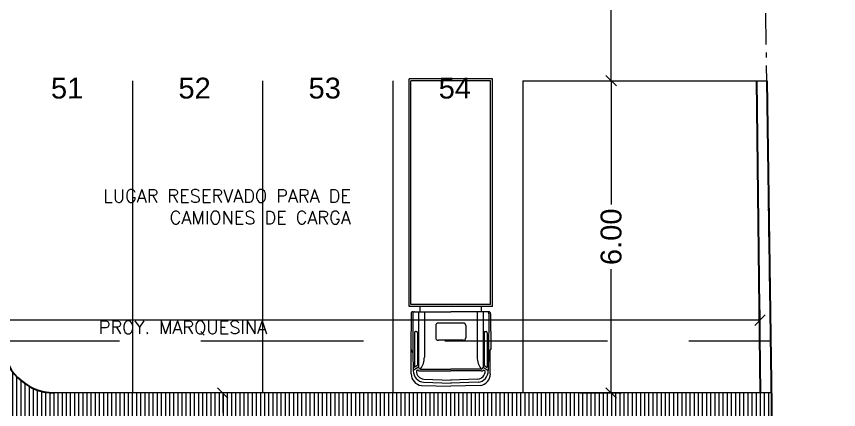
# Model space of a CAD drawing. Header units: inches. Extents: x 2 to 182, y -26 to 193.
# Drawn here: x 142.57 to 158.37, y 99.84 to 107.4 of the extents above; entities that cross this region are included whole.
import ezdxf

# ---------------------------------------------------------------- set-up
doc = ezdxf.new("R2010")
doc.units = ezdxf.units.IN
doc.header["$MEASUREMENT"] = 0
for name, pattern in [('ACAD_ISO10W100', [18, 12, -3, 0, -3]), ('HIDDEN2', [4.7625, 3.175, -1.5875]), ('LÍNEAS_OCULTAS2', [0.1875, 0.125, -0.0625])]:
    doc.linetypes.add(name, pattern=pattern)
for name, color, linetype, lineweight in [('01 eje', 30, 'ACAD_ISO10W100', 9), ('a_MUEBLE', 3, 'Continuous', 5), ('L COTAS', 1, 'Continuous', 9), ('l gris', 9, 'Continuous', 5), ('L PROYEC', 4, 'HIDDEN2', 9)]:
    doc.layers.add(name, color=color, linetype=linetype, lineweight=lineweight)
doc.layers.add('ARQ-TXTS LOCAL', color=3, linetype='Continuous')
doc.layers.add('l muro', color=5, linetype='Continuous')
doc.styles.add('2mm para 1.100', font='ARIAL.TTF')
doc.styles.add('3mm para 1.100', font='ARIAL.TTF')
doc.styles.add('RomanS', font='romans.shx')
doc.dimstyles.new('cotas 1.100', dxfattribs={"dimscale": 2, "dimtxt": 0.2, "dimasz": 0.1, "dimexe": 0.1, "dimexo": 0.05, "dimgap": 0.05, "dimtad": 0, "dimzin": 0, "dimdsep": 46, "dimtxsty": '2mm para 1.100', "dimblk": 'OBLIQUE', "dimcen": 0.09, "dimclrd": 256, "dimclre": 256, "dimclrt": 256, "dimaunit": 1, "dimadec": 3, "dimazin": 0, "dimtfac": 1, "dimtofl": 0, "dimtmove": 2, "dimatfit": 3, "dimfxl": 0, "dimtolj": 1, "dimtzin": 0, "dimlwd": -1, "dimlwe": -1, "dimarcsym": 0})

# ---------------------------------------------------------------- blocks, each defined once
blk = doc.blocks.new('terreno1')
at = {"layer": '01 eje', "ltscale": 0.05}
blk.add_line((2904.08, 736.346), (2902.361, 855.185), dxfattribs=at)
blk = doc.blocks.new('_Oblique')
at = {"color": 0, "linetype": 'ByBlock', "lineweight": -2}
blk.add_line((-0.5, -0.5), (0.5, 0.5), dxfattribs=at)
blk = doc.blocks.new('*D204')
at = {"layer": 'Defpoints', "color": 0}
for p in [(153.298, 106.161), (153.298, 100.161), (153.996, 100.161)]:
    blk.add_point(p, dxfattribs=at)
at = {"layer": 'L COTAS'}
for p, q in [((153.398, 106.161), (154.196, 106.161)), ((153.996, 106.161), (153.996, 103.781)), ((153.996, 100.161), (153.996, 102.541)), ((153.398, 100.161), (154.196, 100.161))]:
    blk.add_line(p, q, dxfattribs=at)
at = {"layer": 'L COTAS', "xscale": 0.2, "yscale": 0.2, "zscale": 0.2}
for p, rotation in [((153.996, 106.161), 90), ((153.996, 100.161), 270)]:
    blk.add_blockref('_Oblique', p, dxfattribs=dict(at, rotation=rotation))
at = {"layer": 'L COTAS', "insert": (153.996, 103.161), "char_height": 0.4, "attachment_point": 5, "rotation": 90, "style": '2mm para 1.100'}
blk.add_mtext('\\A1;6.00', dxfattribs=at)
blk = doc.blocks.new('*D432')
at = {"layer": 'Defpoints', "color": 0}
for p in [(153.298, 111.661), (153.298, 106.161), (153.996, 106.161)]:
    blk.add_point(p, dxfattribs=at)
at = {"layer": 'L COTAS'}
for p, q in [((153.398, 111.661), (154.196, 111.661)), ((153.996, 111.661), (153.996, 109.53)), ((153.996, 106.161), (153.996, 108.292)), ((153.398, 106.161), (154.196, 106.161))]:
    blk.add_line(p, q, dxfattribs=at)
at = {"layer": 'L COTAS', "xscale": 0.2, "yscale": 0.2, "zscale": 0.2}
for p, rotation in [((153.996, 111.661), 90), ((153.996, 106.161), 270)]:
    blk.add_blockref('_Oblique', p, dxfattribs=dict(at, rotation=rotation))
at = {"layer": 'L COTAS', "insert": (153.996, 108.911), "char_height": 0.4, "attachment_point": 5, "rotation": 90, "style": '2mm para 1.100'}
blk.add_mtext('\\A1;5.50', dxfattribs=at)
blk = doc.blocks.new('*D237')
at = {"layer": 'Defpoints', "color": 0}
for p in [(156.858, 101.559), (122.021, 101.161), (156.858, 101.164)]:
    blk.add_point(p, dxfattribs=at)
at = {"layer": 'L COTAS'}
for p, q in [((122.021, 101.261), (122.021, 101.759)), ((156.858, 101.264), (156.858, 101.759)), ((122.021, 101.559), (138.665, 101.559)), ((156.858, 101.559), (140.213, 101.559))]:
    blk.add_line(p, q, dxfattribs=at)
at = {"layer": 'L COTAS', "xscale": 0.2, "yscale": 0.2, "zscale": 0.2, "rotation": 180}
blk.add_blockref('_Oblique', (122.021, 101.559), dxfattribs=at)
at = {"layer": 'L COTAS', "xscale": 0.2, "yscale": 0.2, "zscale": 0.2}
blk.add_blockref('_Oblique', (156.858, 101.559), dxfattribs=at)
at = {"layer": 'L COTAS', "insert": (139.439, 101.559), "char_height": 0.4, "attachment_point": 5, "style": '2mm para 1.100'}
blk.add_mtext('\\A1;34.84', dxfattribs=at)
blk = doc.blocks.new('*D306')
at = {"layer": 'Defpoints', "color": 0}
for p in [(146.532, 100.161), (147.103, 100.161), (147.064, 98.162)]:
    blk.add_point(p, dxfattribs=at)
at = {"layer": 'L COTAS'}
for p, q in [((147.003, 100.161), (146.332, 100.161)), ((146.532, 100.161), (146.532, 99.784)), ((146.532, 98.162), (146.532, 98.539)), ((146.964, 98.162), (146.332, 98.162))]:
    blk.add_line(p, q, dxfattribs=at)
at = {"layer": 'L COTAS', "xscale": 0.2, "yscale": 0.2, "zscale": 0.2}
for p, rotation in [((146.532, 100.161), 90), ((146.532, 98.162), 270)]:
    blk.add_blockref('_Oblique', p, dxfattribs=dict(at, rotation=rotation))
at = {"layer": 'L COTAS', "insert": (146.532, 99.161), "char_height": 0.4, "attachment_point": 5, "rotation": 90, "style": '2mm para 1.100'}
blk.add_mtext('\\A1;2.00', dxfattribs=at)
blk = doc.blocks.new('ca_v_cam29')
at = {"layer": 'a_MUEBLE'}
for p, q in [((-89.1, 110), (-689.1, 110)), ((-689.1, 110), (-689.1, -110)), ((-89.1, 110), (-89.1, 80.5)), ((-75.1, 99.7), (-75.1, 80.5)), ((-70.1, 104.7), (22.9, 105.1)), ((-70.1, 100.4), (34.4, 99.7)), ((22.9, 105.1), (24.8, 104.2)), ((88.8, 104.2), (24.8, 104.2)), ((24.8, 104.2), (34.4, 99.7)), ((34.4, 99.7), (80.1, 98.8)), ((70.8, 85), (80.1, 98.8)), ((-89.1, 80.5), (-89.1, -80.5)), ((-75.1, 85), (70.8, 85)), ((-75.1, 80.5), (-75.1, 0)), ((-75.1, 69.7), (44.4, 69.7)), ((75.8, 80), (75.8, 0)), ((110.7, 72), (112.9, -0.6)), ((119.1, 77.4), (121.4, 0)), ((-45.3, 32.8), (-45.3, -32.8)), ((-75.1, -80.5), (-75.1, 0)), ((75.8, -80), (75.8, 0)), ((110.7, -72), (112.9, 0.6)), ((119.1, -77.4), (121.4, 0)), ((-89.1, -80.5), (-89.1, -110)), ((-75.1, -69.7), (44.4, -69.7)), ((-75.1, -99.7), (-75.1, -80.5)), ((-75.1, -85), (70.8, -85)), ((70.8, -85), (80.1, -98.8)), ((-70.1, -100.4), (34.4, -99.7)), ((-70.1, -104.7), (22.9, -105.1)), ((22.9, -105.1), (24.8, -104.2)), ((24.8, -104.2), (34.4, -99.7)), ((88.8, -104.2), (24.8, -104.2)), ((34.4, -99.7), (80.1, -98.8)), ((-89.1, -110), (-689.1, -110))]:
    blk.add_line(p, q, dxfattribs=at)
at = {"layer": 'a_MUEBLE', "color": 8}
for p, q in [((-684.1, 105), (-684.1, -105)), ((-94.1, 105), (-684.1, 105)), ((-94.1, 105), (-94.1, -105)), ((-22.8, 91), (-22.8, 93)), ((-19.8, 96), (70.3, 96)), ((-19.8, 88), (65.2, 88)), ((67.6, 89.3), (71.1, 94.4)), ((78.5, 87.4), (80.4, 90.3)), ((-75.1, 80.5), (-89.1, 80.5)), ((80.8, 80), (80.8, 0)), ((102.7, 71.4), (104.9, -0.8)), ((-38.5, 39.6), (-6.8, 39.6)), ((0, 32.8), (0, -32.8)), ((80.8, -80), (80.8, 0)), ((102.7, -71.4), (104.9, 0.8)), ((-38.5, -39.6), (-6.8, -39.6)), ((-75.1, -80.5), (-89.1, -80.5)), ((-94.1, -105), (-684.1, -105)), ((-22.8, -91), (-22.8, -93)), ((-19.8, -88), (65.2, -88)), ((-19.8, -96), (70.3, -96)), ((67.6, -89.3), (71.1, -94.4)), ((78.5, -87.4), (80.4, -90.3))]:
    blk.add_line(p, q, dxfattribs=at)
at = {"layer": 'a_MUEBLE'}
for centre, radius, start, end in [((-70.1, 99.7), 5, 90.221, 180), ((-70.1, 95.4), 5, 89.6573, 180), ((80.4, 68.2), 30.6, 7.1101, 90.471), ((88.8, 73.7), 30.6, 7.1101, 90), ((44.2, 123.2), 53.5, 270.1692, 306.0617), ((70.8, 80), 5, 0, 90), ((44.2, -123.2), 53.5, 53.9383, 89.8308), ((70.8, -80), 5, 270, 0), ((80.4, -68.2), 30.6, 269.529, 352.8899), ((88.8, -73.7), 30.6, 270, 352.8899), ((-70.1, -95.4), 5, 180, 270.3427), ((-70.1, -99.7), 5, 180, 269.779)]:
    blk.add_arc(centre, radius, start, end, dxfattribs=at)
at = {"layer": 'a_MUEBLE', "color": 8}
for centre, radius, start, end in [((-19.8, 93), 3, 90, 180), ((-19.8, 91), 3, 180, 270), ((65.2, 91), 3, 270, 325.8642), ((70.3, 95), 1, 325.8642, 90), ((79.3, 86.9), 1, 145.8642, 218.9833), ((81.3, 89.8), 1, 87.6503, 145.8642), ((80.4, 68.2), 22.6, 8.0464, 87.6503), ((70.8, 80), 10, 0, 38.9833), ((-38.5, 32.8), 6.79, 90, 180), ((-6.8, 32.8), 6.79, 0, 90), ((-38.5, -32.8), 6.79, 180, 270), ((-6.8, -32.8), 6.79, 270, 0), ((79.3, -86.9), 1, 141.0167, 214.1358), ((70.8, -80), 10, 321.0167, 0), ((80.4, -68.2), 22.6, 272.3497, 351.9536), ((-19.8, -91), 3, 90, 180), ((-19.8, -93), 3, 180, 270), ((65.2, -91), 3, 34.1358, 90), ((70.3, -95), 1, 270, 34.1358), ((81.3, -89.8), 1, 214.1358, 272.3497)]:
    blk.add_arc(centre, radius, start, end, dxfattribs=at)

msp = doc.modelspace()

# ---------------------------------------------------------------- hatches: boundary and pattern name
at = {"layer": 'l gris'}
h = msp.add_hatch(dxfattribs=at)
h.set_pattern_fill('LINE', color=256, scale=0.025, angle=90)
h.set_pattern_definition([(90, (-3695.75926, -725.47721), (-0.079375, 5e-18), [])])
h.paths.add_polyline_path([(113.298, 101.161), (142.298, 101.161), (142.317, 100.966), (142.374, 100.778), (142.467, 100.605), (142.591, 100.454), (142.743, 100.329), (142.916, 100.237), (143.103, 100.18), (143.298, 100.161), (157.059, 100.161), (157.104, 98.162), (122.023, 98.162), (122.023, 100.261), (113.298, 100.261)])

# ---------------------------------------------------------------- linework, layer by layer
for points in [[(156.787, 106.161), (156.86, 100.161)], [(156.987, 106.161), (157.54, 67.912)]]:
    msp.add_lwpolyline(points)
msp.add_arc((143.298, 101.161), 1, 180, 270)
for p, q in [((144.798, 106.161), (144.798, 100.161)), ((147.298, 106.161), (147.298, 100.161)), ((149.798, 106.161), (149.798, 100.161)), ((152.298, 106.161), (152.298, 100.161))]:
    msp.add_line(p, q, dxfattribs=at)
for points in [[(152.298, 106.161), (156.987, 106.161)], [(157.059, 100.161), (143.298, 100.161)]]:
    msp.add_lwpolyline(points, dxfattribs=at)
at = {"layer": 'L PROYEC', "linetype": 'LÍNEAS_OCULTAS2', "ltscale": 25}
msp.add_line((113.298, 101.161), (157.059, 101.161), dxfattribs=at)

# ---------------------------------------------------------------- block references
at = {"layer": 'a_MUEBLE', "xscale": 0.007291817144173874, "yscale": 0.007291817144173874, "zscale": 0.007291817144173874, "rotation": 270}
msp.add_blockref('ca_v_cam29', (150.914, 101.172), dxfattribs=at)
at = {"layer": 'l muro'}
msp.add_blockref('terreno1', (-2745.715, -725.48), dxfattribs=at)

# ---------------------------------------------------------------- texts
at = {"layer": 'ARQ-TXTS LOCAL', "char_height": 0.25, "attachment_point": 9, "style": 'RomanS'}
for s, width, insert in [('LUGAR RESERVADO PARA DE CAMIONES DE CARGA', 5.34144, (148.994, 103.405)), ('PROY. MARQUESINA', 5.43795, (147.385, 101.271))]:
    msp.add_mtext_dynamic_manual_height_columns(s, width=width, gutter_width=1.15, heights=[0], dxfattribs=dict(at, insert=insert))
at = {"layer": 'l gris', "style": '3mm para 1.100'}
for s, p in [('51', (143.231, 105.818)), ('52', (145.681, 105.818)), ('53', (148.181, 105.818)), ('54', (150.681, 105.818))]:
    msp.add_text(s, height=0.4, rotation=0.1222, dxfattribs=at).set_placement(p)

# ---------------------------------------------------------------- dimensions: what is measured, and where the dimension line sits
at = {"layer": 'L COTAS'}
for base, p1, p2, picture, middle in [((153.996, 106.161), (153.298, 111.661), (153.298, 106.161), '*D432', (153.996, 108.911)), ((153.996, 100.161), (153.298, 106.161), (153.298, 100.161), '*D204', (153.996, 103.161)), ((146.532, 100.161), (147.064, 98.162), (147.103, 100.161), '*D306', (146.532, 99.161))]:
    dim = msp.add_linear_dim(base=base, p1=p1, p2=p2, angle=90, dimstyle='cotas 1.100', override={"dimfxl": 0.1, "dimarcsym": 1}, dxfattribs=at)
    dim.commit()
    dim.dimension.update_dxf_attribs({"geometry": picture, "text_midpoint": middle})
dim = msp.add_linear_dim(base=(156.858, 101.559), p1=(122.021, 101.161), p2=(156.858, 101.164), dimstyle='cotas 1.100', override={"dimfxl": 0.1, "dimarcsym": 1}, dxfattribs=at)
dim.commit()
dim.dimension.update_dxf_attribs({"geometry": '*D237', "text_midpoint": (139.439, 101.559)})

doc.saveas('drawing.dxf')
